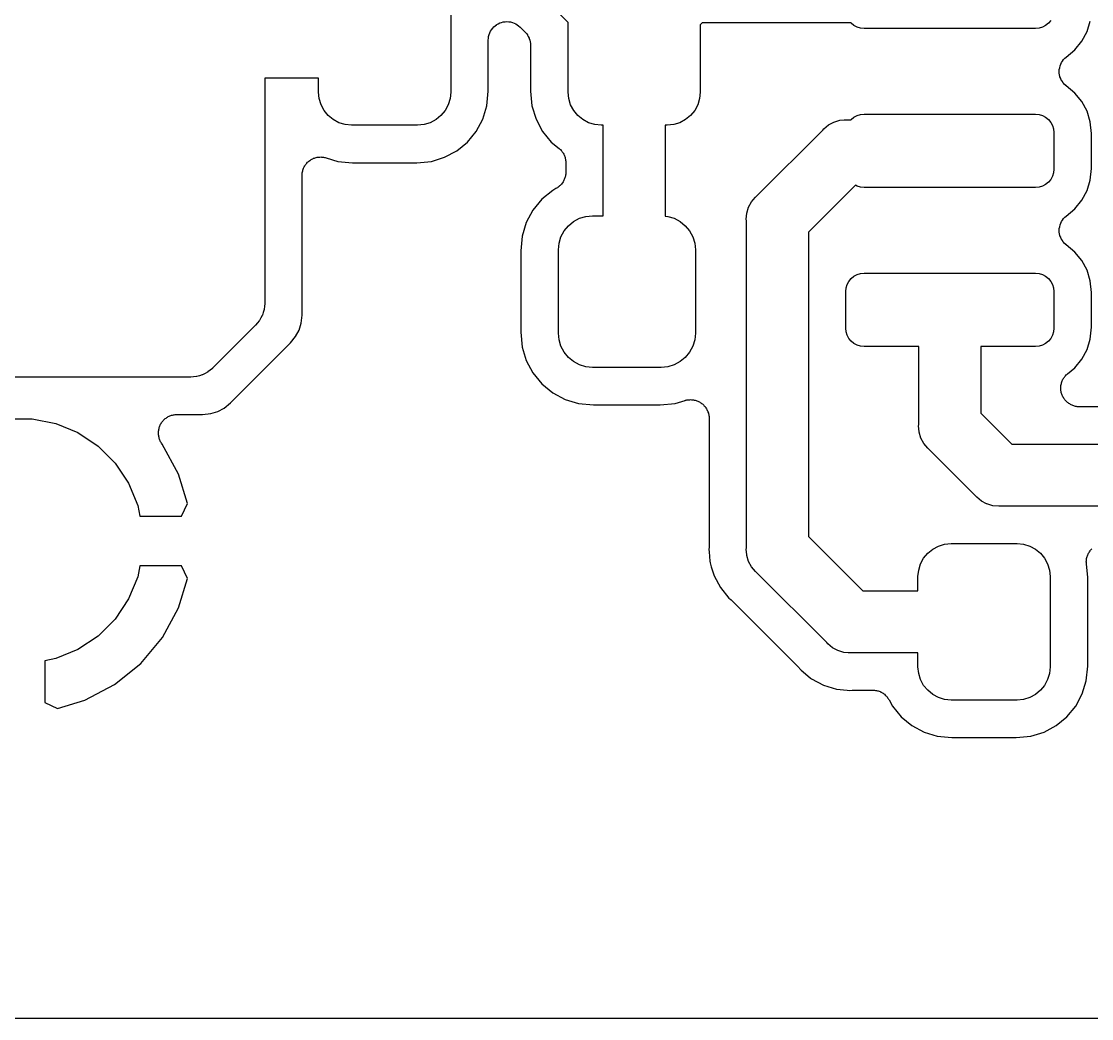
# Model space of a CAD drawing. Extents: x 0.48 to 2.43, y -7.79 to -4.85.
# Drawn here: x 0.953 to 1.1252, y -7.7883 to -7.6278 of the extents above; entities that cross this region are included whole.
import ezdxf

# ---------------------------------------------------------------- set-up
doc = ezdxf.new("R2010")
doc.units = 0
doc.header["$MEASUREMENT"] = 0
doc.layers.add('BLACK', color=7, linetype='CONTINUOUS')

msp = doc.modelspace()

# ---------------------------------------------------------------- linework, layer by layer
at = {"layer": 'BLACK', "linetype": 'CONTINUOUS'}
for p, q in [((1.04094, -7.62794), (1.01773, -7.60472)), ((1.02205, -7.62461), (1.02205, -7.63917)), ((1.02921, -7.62849), (1.02944, -7.62831)), ((1.02944, -7.62831), (1.02944, -7.6283)), ((1.02944, -7.6283), (1.02945, -7.6283)), ((1.02945, -7.6283), (1.02969, -7.62817)), ((1.02969, -7.62817), (1.02996, -7.62803)), ((1.02996, -7.62803), (1.02996, -7.62803)), ((1.02996, -7.62803), (1.02997, -7.62803)), ((1.02997, -7.62803), (1.03024, -7.62795)), ((1.03024, -7.62795), (1.03052, -7.62787)), ((1.03052, -7.62787), (1.03053, -7.62786)), ((1.03052, -7.62787), (1.03052, -7.62787)), ((1.03053, -7.62786), (1.03082, -7.62784)), ((1.03082, -7.62784), (1.0311, -7.62781)), ((1.0311, -7.62781), (1.03111, -7.62781)), ((1.03111, -7.62781), (1.03111, -7.62781)), ((1.03111, -7.62781), (1.0314, -7.62784)), ((1.0314, -7.62784), (1.03168, -7.62787)), ((1.03168, -7.62787), (1.03169, -7.62787)), ((1.03169, -7.62787), (1.03169, -7.62787)), ((1.03169, -7.62787), (1.03197, -7.62796)), ((1.03197, -7.62796), (1.03224, -7.62804)), ((1.03224, -7.62804), (1.03225, -7.62804)), ((1.03225, -7.62804), (1.03225, -7.62805)), ((1.03225, -7.62805), (1.03251, -7.62818)), ((1.03251, -7.62818), (1.03276, -7.62832)), ((1.03276, -7.62832), (1.03276, -7.62832)), ((1.03276, -7.62832), (1.03277, -7.62832)), ((1.03277, -7.62832), (1.03298, -7.6285)), ((1.04094, -7.63917), (1.04094, -7.62794)), ((1.0625, -7.62803), (1.0622, -7.62833)), ((1.0622, -7.62833), (1.0622, -7.63917)), ((1.08646, -7.62803), (1.0625, -7.62803)), ((1.08649, -7.62807), (1.08646, -7.62803)), ((1.08694, -7.62844), (1.08649, -7.62807)), ((1.08745, -7.62871), (1.08694, -7.62844)), ((1.11778, -7.62844), (1.11727, -7.62871)), ((1.11823, -7.62807), (1.11778, -7.62844)), ((1.1186, -7.62762), (1.11823, -7.62807)), ((1.12444, -7.62942), (1.12495, -7.62774)), ((1.02816, -7.63019), (1.02825, -7.62991)), ((1.02825, -7.62991), (1.02833, -7.62964)), ((1.02833, -7.62963), (1.02847, -7.62937)), ((1.02833, -7.62964), (1.02833, -7.62963)), ((1.02833, -7.62963), (1.02833, -7.62963)), ((1.02847, -7.62937), (1.02861, -7.62912)), ((1.02861, -7.62912), (1.02861, -7.62912)), ((1.02861, -7.62912), (1.02862, -7.62912)), ((1.02862, -7.62912), (1.02881, -7.62889)), ((1.02881, -7.62889), (1.02898, -7.62867)), ((1.02898, -7.62867), (1.02899, -7.62867)), ((1.02899, -7.62867), (1.02921, -7.62849)), ((1.02899, -7.62867), (1.02899, -7.62867)), ((1.03298, -7.6285), (1.03321, -7.62869)), ((1.03321, -7.62869), (1.03402, -7.6295)), ((1.03402, -7.6295), (1.03403, -7.62951)), ((1.03403, -7.62951), (1.03403, -7.62951)), ((1.03403, -7.62951), (1.03403, -7.62951)), ((1.03403, -7.62951), (1.03405, -7.62953)), ((1.03405, -7.62953), (1.03423, -7.62975)), ((1.03423, -7.62975), (1.0344, -7.62996)), ((1.0344, -7.62996), (1.03441, -7.62998)), ((1.03441, -7.62998), (1.03442, -7.62999)), ((1.03442, -7.62999), (1.03454, -7.63023)), ((1.08801, -7.62888), (1.08745, -7.62871)), ((1.08858, -7.62894), (1.08801, -7.62888)), ((1.11614, -7.62894), (1.08858, -7.62894)), ((1.11672, -7.62888), (1.11614, -7.62894)), ((1.11727, -7.62871), (1.11672, -7.62888)), ((1.12361, -7.63097), (1.12444, -7.62942)), ((1.02809, -7.63077), (1.02812, -7.63048)), ((1.02809, -7.63078), (1.02809, -7.63077)), ((1.02809, -7.63081), (1.02809, -7.63078)), ((1.02809, -7.63078), (1.02809, -7.63078)), ((1.02809, -7.63078), (1.02809, -7.63078)), ((1.02809, -7.63903), (1.02809, -7.63081)), ((1.02812, -7.63048), (1.02815, -7.6302)), ((1.02815, -7.6302), (1.02816, -7.63019)), ((1.02816, -7.63019), (1.02816, -7.63019)), ((1.03454, -7.63023), (1.03467, -7.63048)), ((1.03467, -7.63048), (1.03468, -7.63049)), ((1.03468, -7.63049), (1.03469, -7.63051)), ((1.03469, -7.63051), (1.03476, -7.63077)), ((1.03476, -7.63077), (1.03484, -7.63104)), ((1.03484, -7.63104), (1.03485, -7.63105)), ((1.03485, -7.63105), (1.03485, -7.63107)), ((1.03485, -7.63107), (1.03487, -7.63135)), ((1.03487, -7.63135), (1.0349, -7.63162)), ((1.0349, -7.63162), (1.0349, -7.63903)), ((1.12249, -7.63234), (1.12361, -7.63097)), ((1.12086, -7.63371), (1.12106, -7.63351)), ((1.12106, -7.63351), (1.12249, -7.63234)), ((1.11998, -7.6355), (1.12004, -7.63523)), ((1.12004, -7.63523), (1.1201, -7.63495)), ((1.1201, -7.63493), (1.12021, -7.63467)), ((1.1201, -7.63494), (1.1201, -7.63493)), ((1.1201, -7.63495), (1.1201, -7.63494)), ((1.12021, -7.63467), (1.12032, -7.63441)), ((1.12032, -7.63441), (1.12033, -7.6344)), ((1.12033, -7.63439), (1.12049, -7.63416)), ((1.12033, -7.6344), (1.12033, -7.63439)), ((1.12049, -7.63416), (1.12065, -7.63392)), ((1.12065, -7.63392), (1.12066, -7.63391)), ((1.12066, -7.63391), (1.12086, -7.63371)), ((1.12066, -7.63391), (1.12066, -7.63391)), ((1.00079, -7.63689), (0.992126, -7.63689)), ((0.992126, -7.63689), (0.992126, -7.67313)), ((1.00079, -7.63917), (1.00079, -7.63689)), ((1.11998, -7.63551), (1.11998, -7.6355)), ((1.11998, -7.63552), (1.11998, -7.63551)), ((1.11998, -7.6358), (1.11998, -7.63552)), ((1.11998, -7.63609), (1.11998, -7.6358)), ((1.11998, -7.6361), (1.11998, -7.63609)), ((1.11998, -7.63611), (1.11998, -7.6361)), ((1.12003, -7.63639), (1.11998, -7.63611)), ((1.12009, -7.63667), (1.12003, -7.63639)), ((1.12009, -7.63668), (1.12009, -7.63667)), ((1.12009, -7.63667), (1.12009, -7.63667)), ((1.1202, -7.63695), (1.12009, -7.63668)), ((1.1203, -7.63721), (1.1202, -7.63695)), ((1.12031, -7.63722), (1.1203, -7.63721)), ((1.12047, -7.63746), (1.12031, -7.63722)), ((1.12031, -7.63722), (1.12031, -7.63722)), ((1.12062, -7.6377), (1.12047, -7.63746)), ((1.12063, -7.63771), (1.12062, -7.6377)), ((1.12064, -7.63771), (1.12063, -7.63771)), ((1.12083, -7.63791), (1.12064, -7.63771)), ((1.12103, -7.63812), (1.12083, -7.63791)), ((1.12105, -7.63813), (1.12103, -7.63812)), ((1.12106, -7.63815), (1.12105, -7.63813)), ((1.12105, -7.63813), (1.12105, -7.63813)), ((1.12105, -7.63813), (1.12105, -7.63813)), ((1.12249, -7.63932), (1.12106, -7.63815)), ((1.00089, -7.64021), (1.00079, -7.63917)), ((1.00119, -7.64121), (1.00089, -7.64021)), ((1.02195, -7.64021), (1.02164, -7.64121)), ((1.02205, -7.63917), (1.02195, -7.64021)), ((1.02786, -7.64139), (1.02809, -7.63903)), ((1.0349, -7.63903), (1.03513, -7.64139)), ((1.04105, -7.64021), (1.04094, -7.63917)), ((1.04135, -7.64121), (1.04105, -7.64021)), ((1.0621, -7.64021), (1.0618, -7.64121)), ((1.0622, -7.63917), (1.0621, -7.64021)), ((1.12361, -7.64068), (1.12249, -7.63932)), ((1.00168, -7.64213), (1.00119, -7.64121)), ((1.00234, -7.64293), (1.00168, -7.64213)), ((1.02115, -7.64213), (1.02049, -7.64293)), ((1.02164, -7.64121), (1.02115, -7.64213)), ((1.02721, -7.64351), (1.02786, -7.64139)), ((1.03513, -7.64139), (1.03578, -7.64351)), ((1.04184, -7.64213), (1.04135, -7.64121)), ((1.0425, -7.64293), (1.04184, -7.64213)), ((1.06131, -7.64213), (1.06065, -7.64293)), ((1.0618, -7.64121), (1.06131, -7.64213)), ((1.12444, -7.64223), (1.12361, -7.64068)), ((1.12495, -7.64392), (1.12444, -7.64223)), ((1.00315, -7.64359), (1.00234, -7.64293)), ((1.00407, -7.64408), (1.00315, -7.64359)), ((1.01969, -7.64359), (1.01877, -7.64408)), ((1.02049, -7.64293), (1.01969, -7.64359)), ((1.02616, -7.64548), (1.02721, -7.64351)), ((1.03578, -7.64351), (1.03683, -7.64548)), ((1.04331, -7.64359), (1.0425, -7.64293)), ((1.04423, -7.64408), (1.04331, -7.64359)), ((1.05984, -7.64359), (1.05892, -7.64408)), ((1.06065, -7.64293), (1.05984, -7.64359)), ((1.08371, -7.64398), (1.08465, -7.64369)), ((1.08465, -7.64369), (1.08538, -7.64362)), ((1.08538, -7.64362), (1.08563, -7.6436)), ((1.08538, -7.64362), (1.08538, -7.64362)), ((1.08563, -7.6436), (1.08588, -7.64362)), ((1.08588, -7.64362), (1.08646, -7.64362)), ((1.08646, -7.64362), (1.08649, -7.64358)), ((1.08649, -7.64358), (1.08694, -7.64321)), ((1.08694, -7.64321), (1.08745, -7.64294)), ((1.08745, -7.64294), (1.08801, -7.64277)), ((1.08801, -7.64277), (1.08858, -7.64272)), ((1.08858, -7.64272), (1.11614, -7.64272)), ((1.11614, -7.64272), (1.11672, -7.64277)), ((1.11672, -7.64277), (1.11727, -7.64294)), ((1.11727, -7.64294), (1.11778, -7.64321)), ((1.11778, -7.64321), (1.11823, -7.64358)), ((1.11823, -7.64358), (1.1186, -7.64403)), ((1.12514, -7.64582), (1.12495, -7.64392)), ((1.00507, -7.64439), (1.00407, -7.64408)), ((1.0061, -7.64449), (1.00507, -7.64439)), ((1.01673, -7.64449), (1.0061, -7.64449)), ((1.01777, -7.64439), (1.01673, -7.64449)), ((1.01877, -7.64408), (1.01777, -7.64439)), ((1.02475, -7.64719), (1.02616, -7.64548)), ((1.03683, -7.64548), (1.03824, -7.64719)), ((1.04522, -7.64439), (1.04423, -7.64408)), ((1.04626, -7.64449), (1.04522, -7.64439)), ((1.04657, -7.64449), (1.04626, -7.64449)), ((1.04657, -7.65906), (1.04657, -7.64449)), ((1.05689, -7.64449), (1.05657, -7.64449)), ((1.05657, -7.64449), (1.05657, -7.65912)), ((1.05793, -7.64439), (1.05689, -7.64449)), ((1.05892, -7.64408), (1.05793, -7.64439)), ((1.07127, -7.65591), (1.08192, -7.64526)), ((1.08192, -7.64526), (1.08208, -7.64507)), ((1.08208, -7.64507), (1.08284, -7.64444)), ((1.08284, -7.64444), (1.08371, -7.64398)), ((1.1186, -7.64403), (1.11887, -7.64454)), ((1.11887, -7.64454), (1.11904, -7.64509)), ((1.11904, -7.64509), (1.11909, -7.64567)), ((1.11909, -7.64567), (1.11909, -7.65157)), ((1.02303, -7.64861), (1.02475, -7.64719)), ((1.03824, -7.64719), (1.03948, -7.64821)), ((1.12514, -7.65143), (1.12514, -7.64582)), ((1.02107, -7.64965), (1.02303, -7.64861)), ((1.03948, -7.64821), (1.03951, -7.64824)), ((1.03951, -7.64824), (1.0396, -7.64833)), ((1.0396, -7.64833), (1.0397, -7.64842)), ((1.0397, -7.64842), (1.03981, -7.64854)), ((1.03981, -7.64854), (1.03992, -7.64866)), ((1.03992, -7.64866), (1.03999, -7.64877)), ((1.03999, -7.64877), (1.04007, -7.64887)), ((1.04007, -7.64887), (1.04015, -7.64901)), ((1.04015, -7.64901), (1.04024, -7.64915)), ((0.998651, -7.6509), (0.998739, -7.6508)), ((0.998739, -7.6508), (0.998817, -7.65068)), ((0.998817, -7.65068), (0.998927, -7.65057)), ((0.998927, -7.65057), (0.999027, -7.65045)), ((0.999027, -7.65045), (0.999135, -7.65037)), ((0.999135, -7.65037), (0.999233, -7.65027)), ((0.999233, -7.65027), (0.999362, -7.65018)), ((0.999362, -7.65018), (0.999483, -7.65009)), ((0.999483, -7.65009), (0.999606, -7.65002)), ((0.999606, -7.65002), (0.999721, -7.64995)), ((0.999721, -7.64995), (0.999865, -7.64989)), ((0.999865, -7.64989), (1, -7.64981)), ((1, -7.64981), (1.00013, -7.64978)), ((1.00013, -7.64978), (1.00026, -7.64972)), ((1.00026, -7.64972), (1.00042, -7.64969)), ((1.00042, -7.64969), (1.00056, -7.64965)), ((1.00056, -7.64965), (1.0007, -7.64964)), ((1.0007, -7.64964), (1.00084, -7.64961)), ((1.00084, -7.64961), (1.00099, -7.64961)), ((1.00099, -7.64961), (1.00115, -7.6496)), ((1.00115, -7.6496), (1.00128, -7.64961)), ((1.00128, -7.64961), (1.00142, -7.64961)), ((1.00142, -7.64961), (1.00157, -7.64964)), ((1.00157, -7.64964), (1.00173, -7.64966)), ((1.00173, -7.64966), (1.00186, -7.6497)), ((1.00186, -7.6497), (1.002, -7.64973)), ((1.002, -7.64973), (1.00389, -7.6503)), ((1.00389, -7.6503), (1.00625, -7.65053)), ((1.00625, -7.65053), (1.01658, -7.65053)), ((1.01658, -7.65053), (1.01895, -7.6503)), ((1.01895, -7.6503), (1.02107, -7.64965)), ((1.04024, -7.64915), (1.04029, -7.64927)), ((1.04029, -7.64927), (1.04035, -7.64939)), ((1.04035, -7.64939), (1.0404, -7.64954)), ((1.0404, -7.64954), (1.04046, -7.64969)), ((1.04046, -7.64969), (1.04048, -7.64982)), ((1.04048, -7.64982), (1.04052, -7.64995)), ((1.04052, -7.64995), (1.04053, -7.65011)), ((1.04053, -7.65011), (1.04056, -7.65027)), ((1.04056, -7.65027), (1.04056, -7.6504)), ((1.04056, -7.6504), (1.04057, -7.65053)), ((1.04057, -7.65053), (1.04057, -7.65205)), ((0.998126, -7.65255), (0.998142, -7.65242)), ((0.998126, -7.6526), (0.998126, -7.65255)), ((0.998142, -7.65242), (0.998143, -7.65228)), ((0.998143, -7.65228), (0.998174, -7.65213)), ((0.998174, -7.65213), (0.998192, -7.65197)), ((0.998192, -7.65197), (0.998233, -7.65184)), ((0.998233, -7.65184), (0.998261, -7.65171)), ((0.998261, -7.65171), (0.998322, -7.65156)), ((0.998322, -7.65156), (0.998369, -7.65141)), ((0.998369, -7.65141), (0.998435, -7.65129)), ((0.998435, -7.65129), (0.998489, -7.65117)), ((0.998489, -7.65117), (0.998576, -7.65104)), ((0.998576, -7.65104), (0.998651, -7.6509)), ((1.04053, -7.65251), (1.04051, -7.65267)), ((1.04056, -7.65235), (1.04053, -7.65251)), ((1.04057, -7.65209), (1.04056, -7.65222)), ((1.04056, -7.65222), (1.04056, -7.65235)), ((1.04057, -7.65205), (1.04057, -7.65209)), ((1.11904, -7.65215), (1.11887, -7.6527)), ((1.11909, -7.65157), (1.11904, -7.65215)), ((1.12495, -7.65333), (1.12514, -7.65143)), ((0.998126, -7.67505), (0.998126, -7.6526)), ((1.03957, -7.65427), (1.03948, -7.65437)), ((1.03967, -7.65419), (1.03957, -7.65427)), ((1.03978, -7.65407), (1.03967, -7.65419)), ((1.03989, -7.65396), (1.03978, -7.65407)), ((1.03996, -7.65384), (1.03989, -7.65396)), ((1.04005, -7.65374), (1.03996, -7.65384)), ((1.04013, -7.6536), (1.04005, -7.65374)), ((1.04022, -7.65347), (1.04013, -7.6536)), ((1.04027, -7.65335), (1.04022, -7.65347)), ((1.04033, -7.65323), (1.04027, -7.65335)), ((1.04038, -7.65308), (1.04033, -7.65323)), ((1.04044, -7.65293), (1.04038, -7.65308)), ((1.04047, -7.6528), (1.04044, -7.65293)), ((1.04051, -7.65267), (1.04047, -7.6528)), ((1.08717, -7.65415), (1.07963, -7.66169)), ((1.08745, -7.6543), (1.08717, -7.65415)), ((1.11778, -7.65403), (1.11727, -7.6543)), ((1.11823, -7.65366), (1.11778, -7.65403)), ((1.1186, -7.65322), (1.11823, -7.65366)), ((1.11887, -7.6527), (1.1186, -7.65322)), ((1.12444, -7.65501), (1.12495, -7.65333)), ((1.03847, -7.65497), (1.03672, -7.65641)), ((1.03899, -7.65469), (1.03847, -7.65497)), ((1.0391, -7.65462), (1.03899, -7.65469)), ((1.03922, -7.65456), (1.0391, -7.65462)), ((1.03934, -7.65446), (1.03922, -7.65456)), ((1.03948, -7.65437), (1.03934, -7.65446)), ((1.07108, -7.65607), (1.07127, -7.65591)), ((1.08801, -7.65447), (1.08745, -7.6543)), ((1.08858, -7.65453), (1.08801, -7.65447)), ((1.11614, -7.65453), (1.08858, -7.65453)), ((1.11672, -7.65447), (1.11614, -7.65453)), ((1.11727, -7.6543), (1.11672, -7.65447)), ((1.12361, -7.65656), (1.12444, -7.65501)), ((1.03672, -7.65641), (1.03529, -7.65816)), ((1.0697, -7.65864), (1.06999, -7.6577)), ((1.06999, -7.6577), (1.07045, -7.65683)), ((1.07045, -7.65683), (1.07071, -7.65652)), ((1.07071, -7.65652), (1.07108, -7.65607)), ((1.12249, -7.65793), (1.12361, -7.65656)), ((1.03529, -7.65816), (1.03422, -7.66015)), ((1.04277, -7.65947), (1.04381, -7.65916)), ((1.04381, -7.65916), (1.04488, -7.65906)), ((1.04488, -7.65906), (1.04657, -7.65906)), ((1.05657, -7.65912), (1.05698, -7.65916)), ((1.05698, -7.65916), (1.05801, -7.65947)), ((1.06961, -7.65962), (1.0697, -7.65864)), ((1.12066, -7.6595), (1.12086, -7.6593)), ((1.12086, -7.6593), (1.12106, -7.6591)), ((1.12106, -7.6591), (1.12249, -7.65793)), ((1.03422, -7.66015), (1.03356, -7.66232)), ((1.0403, -7.6615), (1.04098, -7.66067)), ((1.04098, -7.66067), (1.04182, -7.65998)), ((1.04182, -7.65998), (1.04277, -7.65947)), ((1.05801, -7.65947), (1.05897, -7.65998)), ((1.05897, -7.65998), (1.0598, -7.66067)), ((1.0598, -7.66067), (1.06049, -7.6615)), ((1.06963, -7.65987), (1.06961, -7.65962)), ((1.06963, -7.71253), (1.06963, -7.65987)), ((1.11998, -7.66109), (1.12004, -7.66082)), ((1.11998, -7.6611), (1.11998, -7.66109)), ((1.11998, -7.66111), (1.11998, -7.6611)), ((1.11998, -7.6614), (1.11998, -7.66111)), ((1.12004, -7.66082), (1.1201, -7.66054)), ((1.1201, -7.66052), (1.12021, -7.66026)), ((1.1201, -7.66053), (1.1201, -7.66052)), ((1.1201, -7.66054), (1.1201, -7.66053)), ((1.12021, -7.66026), (1.12032, -7.66)), ((1.12032, -7.66), (1.12033, -7.65999)), ((1.12033, -7.65998), (1.12049, -7.65975)), ((1.12033, -7.65999), (1.12033, -7.65998)), ((1.12049, -7.65975), (1.12065, -7.65951)), ((1.12065, -7.65951), (1.12066, -7.65951)), ((1.12066, -7.65951), (1.12066, -7.6595)), ((1.03356, -7.66232), (1.03333, -7.66471)), ((1.03948, -7.66349), (1.03979, -7.66246)), ((1.03979, -7.66246), (1.0403, -7.6615)), ((1.06049, -7.6615), (1.061, -7.66246)), ((1.061, -7.66246), (1.06131, -7.66349)), ((1.07963, -7.66169), (1.07963, -7.7107)), ((1.11998, -7.66168), (1.11998, -7.6614)), ((1.11998, -7.66169), (1.11998, -7.66168)), ((1.11998, -7.6617), (1.11998, -7.66169)), ((1.12003, -7.66198), (1.11998, -7.6617)), ((1.12009, -7.66226), (1.12003, -7.66198)), ((1.12009, -7.66227), (1.12009, -7.66226)), ((1.12009, -7.66226), (1.12009, -7.66226)), ((1.1202, -7.66253), (1.12009, -7.66227)), ((1.1203, -7.6628), (1.1202, -7.66253)), ((1.12031, -7.66281), (1.1203, -7.6628)), ((1.12031, -7.66282), (1.12031, -7.66281)), ((1.12047, -7.66305), (1.12031, -7.66282)), ((1.03937, -7.66457), (1.03948, -7.66349)), ((1.03937, -7.67795), (1.03937, -7.66457)), ((1.06131, -7.66349), (1.06142, -7.66457)), ((1.06142, -7.66457), (1.06142, -7.67795)), ((1.12062, -7.66329), (1.12047, -7.66305)), ((1.12063, -7.6633), (1.12062, -7.66329)), ((1.12064, -7.6633), (1.12063, -7.6633)), ((1.12083, -7.6635), (1.12064, -7.6633)), ((1.12103, -7.66371), (1.12083, -7.6635)), ((1.12105, -7.66372), (1.12103, -7.66371)), ((1.12106, -7.66374), (1.12105, -7.66372)), ((1.12105, -7.66372), (1.12105, -7.66372)), ((1.12105, -7.66372), (1.12105, -7.66372)), ((1.12249, -7.66491), (1.12106, -7.66374)), ((1.03333, -7.66471), (1.03333, -7.67781)), ((1.12361, -7.66627), (1.12249, -7.66491)), ((1.12444, -7.66782), (1.12361, -7.66627)), ((1.12495, -7.66951), (1.12444, -7.66782)), ((1.08585, -7.67013), (1.08613, -7.66962)), ((1.08613, -7.66962), (1.08649, -7.66917)), ((1.08649, -7.66917), (1.08694, -7.6688)), ((1.08694, -7.6688), (1.08745, -7.66853)), ((1.08745, -7.66853), (1.08801, -7.66836)), ((1.08801, -7.66836), (1.08858, -7.66831)), ((1.08858, -7.66831), (1.11614, -7.66831)), ((1.11614, -7.66831), (1.11672, -7.66836)), ((1.11672, -7.66836), (1.11727, -7.66853)), ((1.11727, -7.66853), (1.11778, -7.6688)), ((1.11778, -7.6688), (1.11823, -7.66917)), ((1.11823, -7.66917), (1.1186, -7.66962)), ((1.1186, -7.66962), (1.11887, -7.67013)), ((1.12514, -7.67141), (1.12495, -7.66951)), ((1.08563, -7.67126), (1.08569, -7.67068)), ((1.08563, -7.67717), (1.08563, -7.67126)), ((1.08569, -7.67068), (1.08585, -7.67013)), ((1.11887, -7.67013), (1.11904, -7.67068)), ((1.11904, -7.67068), (1.11909, -7.67126)), ((1.11909, -7.67126), (1.11909, -7.67717)), ((1.12514, -7.67702), (1.12514, -7.67141)), ((0.992126, -7.6732), (0.992074, -7.67366)), ((0.992126, -7.67313), (0.992126, -7.67314)), ((0.992126, -7.67314), (0.992126, -7.67314)), ((0.992126, -7.67314), (0.992126, -7.67314)), ((0.992126, -7.67314), (0.992126, -7.6732)), ((0.991876, -7.67461), (0.991742, -7.67505)), ((0.992017, -7.67417), (0.991876, -7.67461)), ((0.99202, -7.67414), (0.992017, -7.67417)), ((0.992027, -7.67411), (0.99202, -7.67414)), ((0.992074, -7.67366), (0.992027, -7.67411)), ((0.990661, -7.67666), (0.983748, -7.68357)), ((0.990955, -7.6763), (0.990661, -7.67666)), ((0.991252, -7.67595), (0.990955, -7.6763)), ((0.991264, -7.67593), (0.991252, -7.67595)), ((0.991281, -7.67591), (0.991264, -7.67593)), ((0.991498, -7.6755), (0.991281, -7.67591)), ((0.991722, -7.6751), (0.991498, -7.6755)), ((0.99173, -7.67507), (0.991722, -7.6751)), ((0.991742, -7.67505), (0.99173, -7.67507)), ((0.997656, -7.67749), (0.997996, -7.67636)), ((0.997996, -7.67636), (0.998126, -7.67505)), ((0.997103, -7.67852), (0.997656, -7.67749)), ((1.03333, -7.67781), (1.03356, -7.6802)), ((1.03948, -7.67903), (1.03937, -7.67795)), ((1.06142, -7.67795), (1.06131, -7.67903)), ((1.08569, -7.67774), (1.08563, -7.67717)), ((1.08585, -7.6783), (1.08569, -7.67774)), ((1.08613, -7.67881), (1.08585, -7.6783)), ((1.11887, -7.6783), (1.1186, -7.67881)), ((1.11904, -7.67774), (1.11887, -7.6783)), ((1.11909, -7.67717), (1.11904, -7.67774)), ((1.12495, -7.67892), (1.12514, -7.67702)), ((0.98663, -7.68918), (0.996264, -7.67954)), ((0.996264, -7.67954), (0.997103, -7.67852)), ((1.03979, -7.68006), (1.03948, -7.67903)), ((1.0403, -7.68101), (1.03979, -7.68006)), ((1.061, -7.68006), (1.06049, -7.68101)), ((1.06131, -7.67903), (1.061, -7.68006)), ((1.08649, -7.67925), (1.08613, -7.67881)), ((1.08694, -7.67962), (1.08649, -7.67925)), ((1.08745, -7.67989), (1.08694, -7.67962)), ((1.08801, -7.68006), (1.08745, -7.67989)), ((1.08858, -7.68012), (1.08801, -7.68006)), ((1.09736, -7.68012), (1.08858, -7.68012)), ((1.09736, -7.69267), (1.09736, -7.68012)), ((1.11614, -7.68012), (1.10736, -7.68012)), ((1.10736, -7.68012), (1.10736, -7.69084)), ((1.11672, -7.68006), (1.11614, -7.68012)), ((1.11727, -7.67989), (1.11672, -7.68006)), ((1.11778, -7.67962), (1.11727, -7.67989)), ((1.11823, -7.67925), (1.11778, -7.67962)), ((1.1186, -7.67881), (1.11823, -7.67925)), ((1.12444, -7.6806), (1.12495, -7.67892)), ((1.03356, -7.6802), (1.03422, -7.68237)), ((1.04098, -7.68185), (1.0403, -7.68101)), ((1.06049, -7.68101), (1.0598, -7.68185)), ((1.12361, -7.68216), (1.12444, -7.6806)), ((1.03422, -7.68237), (1.03529, -7.68436)), ((1.04182, -7.68254), (1.04098, -7.68185)), ((1.04277, -7.68304), (1.04182, -7.68254)), ((1.04381, -7.68336), (1.04277, -7.68304)), ((1.04488, -7.68346), (1.04381, -7.68336)), ((1.05591, -7.68346), (1.04488, -7.68346)), ((1.05698, -7.68336), (1.05591, -7.68346)), ((1.05801, -7.68304), (1.05698, -7.68336)), ((1.05897, -7.68254), (1.05801, -7.68304)), ((1.0598, -7.68185), (1.05897, -7.68254)), ((1.1213, -7.68449), (1.12249, -7.68352)), ((1.12249, -7.68352), (1.12361, -7.68216)), ((0.980212, -7.68504), (0.85837, -7.68504)), ((0.980671, -7.68499), (0.980212, -7.68504)), ((0.981132, -7.68495), (0.980671, -7.68499)), ((0.981157, -7.68495), (0.981132, -7.68495)), ((0.981184, -7.68494), (0.981157, -7.68495)), ((0.981625, -7.68481), (0.981184, -7.68494)), ((0.982069, -7.68468), (0.981625, -7.68481)), ((0.982093, -7.68467), (0.982069, -7.68468)), ((0.982118, -7.68466), (0.982093, -7.68467)), ((0.982526, -7.68445), (0.982118, -7.68466)), ((0.982936, -7.68423), (0.982526, -7.68445)), ((0.982956, -7.68422), (0.982936, -7.68423)), ((0.982979, -7.6842), (0.982956, -7.68422)), ((0.983337, -7.68391), (0.982979, -7.6842)), ((0.983698, -7.68362), (0.983337, -7.68391)), ((0.983735, -7.68359), (0.983698, -7.68362)), ((0.983736, -7.68359), (0.983735, -7.68359)), ((0.983748, -7.68357), (0.983736, -7.68359)), ((0.983736, -7.68359), (0.983736, -7.68359)), ((1.03529, -7.68436), (1.03672, -7.68611)), ((1.12056, -7.68539), (1.12065, -7.68527)), ((1.12065, -7.68527), (1.12072, -7.68513)), ((1.12072, -7.68513), (1.12081, -7.68502)), ((1.12081, -7.68502), (1.12089, -7.68491)), ((1.12089, -7.68491), (1.121, -7.6848)), ((1.121, -7.6848), (1.12109, -7.68468)), ((1.12109, -7.68468), (1.1212, -7.68459)), ((1.1212, -7.68459), (1.1213, -7.68449)), ((1.03672, -7.68611), (1.03847, -7.68755)), ((1.12021, -7.68679), (1.12022, -7.68665)), ((1.12022, -7.68694), (1.12021, -7.68679)), ((1.12022, -7.68651), (1.12025, -7.68636)), ((1.12022, -7.68665), (1.12022, -7.68651)), ((1.12022, -7.68709), (1.12022, -7.68694)), ((1.12025, -7.68636), (1.12027, -7.68621)), ((1.12027, -7.68621), (1.12031, -7.68607)), ((1.12031, -7.68607), (1.12034, -7.68593)), ((1.12034, -7.68593), (1.1204, -7.68579)), ((1.1204, -7.68579), (1.12044, -7.68565)), ((1.12044, -7.68565), (1.12051, -7.68552)), ((1.12051, -7.68552), (1.12056, -7.68539)), ((1.03847, -7.68755), (1.04047, -7.68862)), ((1.04047, -7.68862), (1.04263, -7.68927)), ((1.05994, -7.68875), (1.06007, -7.68871)), ((1.06007, -7.68871), (1.06022, -7.6887)), ((1.06022, -7.6887), (1.06037, -7.68867)), ((1.06037, -7.68867), (1.06051, -7.68867)), ((1.06051, -7.68867), (1.06065, -7.68866)), ((1.06065, -7.68866), (1.0608, -7.68867)), ((1.0608, -7.68867), (1.06096, -7.68868)), ((1.06096, -7.68868), (1.0611, -7.6887)), ((1.0611, -7.6887), (1.06123, -7.68872)), ((1.06123, -7.68872), (1.06138, -7.68876)), ((1.12025, -7.68723), (1.12022, -7.68709)), ((1.12026, -7.68737), (1.12025, -7.68723)), ((1.1203, -7.68752), (1.12026, -7.68737)), ((1.12033, -7.68767), (1.1203, -7.68752)), ((1.12039, -7.6878), (1.12033, -7.68767)), ((1.12043, -7.68793), (1.12039, -7.6878)), ((1.1205, -7.68807), (1.12043, -7.68793)), ((1.12055, -7.68821), (1.1205, -7.68807)), ((1.12063, -7.68833), (1.12055, -7.68821)), ((1.1207, -7.68845), (1.12063, -7.68833)), ((1.12079, -7.68857), (1.1207, -7.68845)), ((1.12088, -7.6887), (1.12079, -7.68857)), ((1.12098, -7.6888), (1.12088, -7.6887)), ((0.984574, -7.69057), (0.985609, -7.69002)), ((0.985609, -7.69002), (0.98663, -7.68918)), ((1.04263, -7.68927), (1.04503, -7.68951)), ((1.04503, -7.68951), (1.05576, -7.68951)), ((1.05576, -7.68951), (1.05816, -7.68927)), ((1.05816, -7.68927), (1.05976, -7.68879)), ((1.05976, -7.68879), (1.0598, -7.68877)), ((1.0598, -7.68877), (1.05994, -7.68875)), ((1.06138, -7.68876), (1.06153, -7.6888)), ((1.06153, -7.6888), (1.06166, -7.68885)), ((1.06166, -7.68885), (1.06179, -7.68889)), ((1.06179, -7.68889), (1.06193, -7.68897)), ((1.06193, -7.68897), (1.06207, -7.68903)), ((1.06207, -7.68903), (1.06219, -7.6891)), ((1.06219, -7.6891), (1.06231, -7.68917)), ((1.06231, -7.68917), (1.06243, -7.68927)), ((1.06243, -7.68927), (1.06255, -7.68936)), ((1.06255, -7.68936), (1.06265, -7.68945)), ((1.06265, -7.68945), (1.06276, -7.68954)), ((1.06276, -7.68954), (1.06286, -7.68966)), ((1.06286, -7.68966), (1.06297, -7.68977)), ((1.06297, -7.68977), (1.06304, -7.68989)), ((1.06304, -7.68989), (1.06313, -7.69)), ((1.06313, -7.69), (1.0632, -7.69013)), ((1.0632, -7.69013), (1.06329, -7.69026)), ((1.06329, -7.69026), (1.06334, -7.69039)), ((1.06334, -7.69039), (1.0634, -7.69051)), ((1.12106, -7.68891), (1.12098, -7.6888)), ((1.12118, -7.68901), (1.12106, -7.68891)), ((1.12129, -7.68911), (1.12118, -7.68901)), ((1.1214, -7.68919), (1.12129, -7.68911)), ((1.12151, -7.68929), (1.1214, -7.68919)), ((1.12165, -7.68936), (1.12151, -7.68929)), ((1.12177, -7.68944), (1.12165, -7.68936)), ((1.1219, -7.6895), (1.12177, -7.68944)), ((1.12203, -7.68957), (1.1219, -7.6895)), ((1.12217, -7.68961), (1.12203, -7.68957)), ((1.12231, -7.68967), (1.12217, -7.68961)), ((1.12245, -7.6897), (1.12231, -7.68967)), ((1.12258, -7.68975), (1.12245, -7.6897)), ((1.12273, -7.68976), (1.12258, -7.68975)), ((1.12288, -7.68979), (1.12273, -7.68976)), ((1.12302, -7.68979), (1.12288, -7.68979)), ((1.12317, -7.68981), (1.12302, -7.68979)), ((1.12321, -7.68981), (1.12317, -7.68981)), ((1.15957, -7.68981), (1.12321, -7.68981)), ((0.950817, -7.69173), (0.954695, -7.69173)), ((0.954695, -7.69173), (0.958498, -7.69249)), ((0.975626, -7.69225), (0.975705, -7.69213)), ((0.975705, -7.69213), (0.975812, -7.69203)), ((0.975812, -7.69203), (0.975908, -7.69191)), ((0.975908, -7.69191), (0.976019, -7.69182)), ((0.976019, -7.69182), (0.976119, -7.69172)), ((0.976119, -7.69172), (0.976245, -7.69164)), ((0.976245, -7.69164), (0.976362, -7.69154)), ((0.976362, -7.69154), (0.976487, -7.69147)), ((0.976487, -7.69147), (0.976606, -7.69139)), ((0.976606, -7.69139), (0.976746, -7.69134)), ((0.976746, -7.69134), (0.976879, -7.69127)), ((0.976879, -7.69127), (0.977015, -7.69122)), ((0.977015, -7.69122), (0.977147, -7.69117)), ((0.977147, -7.69117), (0.977295, -7.69114)), ((0.977295, -7.69114), (0.977439, -7.6911)), ((0.977439, -7.6911), (0.977581, -7.69108)), ((0.977581, -7.69108), (0.977721, -7.69105)), ((0.977721, -7.69105), (0.977872, -7.69105)), ((0.977872, -7.69105), (0.978022, -7.69104)), ((0.978022, -7.69104), (0.982136, -7.69104)), ((0.982136, -7.69104), (0.983451, -7.69091)), ((0.983451, -7.69091), (0.984574, -7.69057)), ((1.0634, -7.69051), (1.06345, -7.69066)), ((1.06345, -7.69066), (1.06351, -7.69081)), ((1.06351, -7.69081), (1.06353, -7.69094)), ((1.06353, -7.69094), (1.06357, -7.69107)), ((1.06357, -7.69107), (1.06359, -7.69123)), ((1.06359, -7.69123), (1.06362, -7.69138)), ((1.06362, -7.69138), (1.06362, -7.69152)), ((1.06362, -7.69152), (1.06363, -7.69166)), ((1.06363, -7.69166), (1.06363, -7.71208)), ((1.10736, -7.69084), (1.11233, -7.69581)), ((0.958498, -7.69249), (0.96208, -7.69397)), ((0.975022, -7.69402), (0.975037, -7.69388)), ((0.975037, -7.69388), (0.975038, -7.69373)), ((0.975038, -7.69373), (0.975067, -7.69359)), ((0.975067, -7.69359), (0.975083, -7.69344)), ((0.975083, -7.69344), (0.975125, -7.6933)), ((0.975125, -7.6933), (0.975154, -7.69316)), ((0.975154, -7.69316), (0.975212, -7.69302)), ((0.975212, -7.69302), (0.975256, -7.69288)), ((0.975256, -7.69288), (0.975324, -7.69275)), ((0.975324, -7.69275), (0.975379, -7.69262)), ((0.975379, -7.69262), (0.975463, -7.69249)), ((0.975463, -7.69249), (0.975535, -7.69236)), ((0.975535, -7.69236), (0.975626, -7.69225)), ((1.09734, -7.69291), (1.09736, -7.69267)), ((1.09738, -7.6933), (1.09734, -7.69291)), ((1.09743, -7.69389), (1.09738, -7.6933)), ((1.09772, -7.69484), (1.09743, -7.69389)), ((0.96208, -7.69397), (0.965304, -7.69613)), ((0.975036, -7.69417), (0.975022, -7.69402)), ((0.975035, -7.69432), (0.975036, -7.69417)), ((0.975062, -7.69446), (0.975035, -7.69432)), ((0.975075, -7.6946), (0.975062, -7.69446)), ((0.975118, -7.69475), (0.975075, -7.6946)), ((0.975146, -7.69489), (0.975118, -7.69475)), ((0.9752, -7.69503), (0.975146, -7.69489)), ((0.97524, -7.69516), (0.9752, -7.69503)), ((0.97531, -7.6953), (0.97524, -7.69516)), ((0.975367, -7.69544), (0.97531, -7.6953)), ((0.975446, -7.69556), (0.975367, -7.69544)), ((0.975512, -7.69568), (0.975446, -7.69556)), ((1.09818, -7.6957), (1.09772, -7.69484)), ((0.965304, -7.69613), (0.968046, -7.69887)), ((0.975606, -7.6958), (0.975512, -7.69568)), ((0.97563, -7.69584), (0.975606, -7.6958)), ((0.978249, -7.70066), (0.97563, -7.69584)), ((1.09881, -7.69647), (1.09818, -7.6957)), ((1.099, -7.69662), (1.09881, -7.69647)), ((1.10655, -7.70417), (1.099, -7.69662)), ((1.11233, -7.69581), (1.16001, -7.69581)), ((0.968046, -7.69887), (0.970201, -7.70209)), ((0.97971, -7.70536), (0.978249, -7.70066)), ((0.970201, -7.70209), (0.971684, -7.70568)), ((1.10671, -7.70436), (1.10655, -7.70417)), ((0.971684, -7.70568), (0.972031, -7.70742)), ((0.978757, -7.70742), (0.97971, -7.70536)), ((1.10747, -7.70499), (1.10671, -7.70436)), ((1.10826, -7.70541), (1.10747, -7.70499)), ((1.10834, -7.70545), (1.10826, -7.70541)), ((1.10928, -7.70574), (1.10834, -7.70545)), ((1.11026, -7.70583), (1.10928, -7.70574)), ((1.1105, -7.70581), (1.11026, -7.70583)), ((1.15819, -7.70581), (1.1105, -7.70581)), ((0.972031, -7.70742), (0.978757, -7.70742)), ((1.07963, -7.7107), (1.08834, -7.71941)), ((1.06362, -7.71238), (1.06358, -7.71277)), ((1.06358, -7.71277), (1.06362, -7.71317)), ((1.06363, -7.71213), (1.06362, -7.71225)), ((1.06362, -7.71225), (1.06362, -7.71238)), ((1.06363, -7.71208), (1.06363, -7.71213)), ((1.06961, -7.71277), (1.06963, -7.71253)), ((1.06969, -7.71359), (1.06961, -7.71277)), ((1.0988, -7.71337), (1.09961, -7.71271)), ((1.09961, -7.71271), (1.10053, -7.71222)), ((1.10053, -7.71222), (1.10152, -7.71191)), ((1.10152, -7.71191), (1.10256, -7.71181)), ((1.10256, -7.71181), (1.11319, -7.71181)), ((1.11319, -7.71181), (1.11423, -7.71191)), ((1.11423, -7.71191), (1.11522, -7.71222)), ((1.11522, -7.71222), (1.11614, -7.71271)), ((1.11614, -7.71271), (1.11695, -7.71337)), ((1.12502, -7.71288), (1.12512, -7.71279)), ((1.12512, -7.71279), (1.12521, -7.71268)), ((1.06362, -7.71317), (1.06362, -7.71317)), ((1.06362, -7.71317), (1.06376, -7.71466)), ((1.0697, -7.71375), (1.06969, -7.71359)), ((1.06999, -7.71469), (1.0697, -7.71375)), ((1.09765, -7.71509), (1.09814, -7.71417)), ((1.09814, -7.71417), (1.0988, -7.71337)), ((1.11695, -7.71337), (1.11761, -7.71417)), ((1.11761, -7.71417), (1.1181, -7.71509)), ((1.12434, -7.71448), (1.12437, -7.71434)), ((1.12434, -7.71463), (1.12434, -7.71448)), ((1.12437, -7.71434), (1.12438, -7.71421)), ((1.12438, -7.71421), (1.12443, -7.71406)), ((1.12443, -7.71406), (1.12446, -7.7139)), ((1.12446, -7.7139), (1.12451, -7.71378)), ((1.12451, -7.71378), (1.12455, -7.71365)), ((1.12455, -7.71365), (1.12463, -7.71351)), ((1.12463, -7.71351), (1.12469, -7.71337)), ((1.12469, -7.71337), (1.12477, -7.71325)), ((1.12477, -7.71325), (1.12483, -7.71313)), ((1.12483, -7.71313), (1.12493, -7.71301)), ((1.12493, -7.71301), (1.12502, -7.71288)), ((0.972031, -7.71542), (0.971684, -7.71716)), ((0.978757, -7.71542), (0.972031, -7.71542)), ((0.97971, -7.71747), (0.978757, -7.71542)), ((1.06376, -7.71466), (1.06376, -7.71466)), ((1.06376, -7.71466), (1.06379, -7.71493)), ((1.06379, -7.71493), (1.06398, -7.71556)), ((1.06398, -7.71556), (1.06398, -7.71556)), ((1.06398, -7.71556), (1.06442, -7.717)), ((1.07045, -7.71556), (1.06999, -7.71469)), ((1.07108, -7.71632), (1.07045, -7.71556)), ((1.09724, -7.71713), (1.09735, -7.71609)), ((1.09735, -7.71609), (1.09765, -7.71509)), ((1.1181, -7.71509), (1.1184, -7.71609)), ((1.1184, -7.71609), (1.1185, -7.71713)), ((1.12432, -7.71479), (1.12434, -7.71463)), ((1.12433, -7.71493), (1.12432, -7.71479)), ((1.12433, -7.71506), (1.12433, -7.71493)), ((1.12433, -7.7151), (1.12433, -7.71506)), ((1.12455, -7.71727), (1.12433, -7.7151)), ((0.971684, -7.71716), (0.970201, -7.72074)), ((0.978249, -7.72218), (0.97971, -7.71747)), ((1.06442, -7.717), (1.06544, -7.71891)), ((1.07127, -7.71648), (1.07108, -7.71632)), ((1.08256, -7.72777), (1.07127, -7.71648)), ((1.09724, -7.71941), (1.09724, -7.71713)), ((1.1185, -7.71713), (1.1185, -7.73169)), ((1.12455, -7.73155), (1.12455, -7.71727)), ((1.06544, -7.71891), (1.06681, -7.72059)), ((1.08834, -7.71941), (1.09724, -7.71941)), ((0.970201, -7.72074), (0.968046, -7.72397)), ((1.06681, -7.72059), (1.06712, -7.72084)), ((1.06712, -7.72084), (1.06715, -7.72087)), ((1.06715, -7.72087), (1.06724, -7.72096)), ((1.06724, -7.72096), (1.06734, -7.72104)), ((1.06734, -7.72104), (1.078, -7.7317)), ((0.97566, -7.72694), (0.978249, -7.72218)), ((0.968046, -7.72397), (0.965304, -7.72671)), ((0.965304, -7.72671), (0.96208, -7.72886)), ((0.972191, -7.73111), (0.97566, -7.72694)), ((1.08271, -7.72796), (1.08256, -7.72777)), ((1.08348, -7.72859), (1.08271, -7.72796)), ((0.96208, -7.72886), (0.958498, -7.73035)), ((1.08434, -7.72905), (1.08348, -7.72859)), ((1.08529, -7.72934), (1.08434, -7.72905)), ((1.08602, -7.72941), (1.08529, -7.72934)), ((1.08627, -7.72943), (1.08602, -7.72941)), ((1.08602, -7.72941), (1.08602, -7.72941)), ((1.08651, -7.72941), (1.08627, -7.72943)), ((1.09724, -7.72941), (1.08651, -7.72941)), ((1.09724, -7.73169), (1.09724, -7.72941)), ((0.958498, -7.73035), (0.956756, -7.73069)), ((0.956756, -7.73069), (0.956756, -7.73742)), ((0.967975, -7.73453), (0.972191, -7.73111)), ((1.078, -7.7317), (1.07803, -7.73173)), ((1.07803, -7.73173), (1.07811, -7.73183)), ((1.09735, -7.73273), (1.09724, -7.73169)), ((1.1185, -7.73169), (1.1184, -7.73273)), ((1.12431, -7.73391), (1.12455, -7.73155)), ((1.07811, -7.73183), (1.0782, -7.73192)), ((1.0782, -7.73192), (1.07845, -7.73223)), ((1.07845, -7.73223), (1.07876, -7.73248)), ((1.07876, -7.73248), (1.07876, -7.73248)), ((1.07876, -7.73248), (1.07876, -7.73248)), ((1.07876, -7.73248), (1.07997, -7.73347)), ((1.07997, -7.73347), (1.07997, -7.73347)), ((1.07997, -7.73347), (1.08013, -7.7336)), ((1.09765, -7.73373), (1.09735, -7.73273)), ((1.1184, -7.73273), (1.1181, -7.73373)), ((0.963174, -7.73705), (0.967975, -7.73453)), ((1.08013, -7.7336), (1.08204, -7.73462)), ((1.08204, -7.73462), (1.08411, -7.73525)), ((1.09814, -7.73465), (1.09765, -7.73373)), ((1.0988, -7.73545), (1.09814, -7.73465)), ((1.11761, -7.73465), (1.11695, -7.73545)), ((1.1181, -7.73373), (1.11761, -7.73465)), ((1.12367, -7.73603), (1.12431, -7.73391)), ((1.08411, -7.73525), (1.08587, -7.73542)), ((1.08587, -7.73542), (1.08587, -7.73542)), ((1.08587, -7.73542), (1.08627, -7.73546)), ((1.08627, -7.73546), (1.08666, -7.73542)), ((1.08666, -7.73542), (1.0867, -7.73542)), ((1.0867, -7.73542), (1.08683, -7.73542)), ((1.08683, -7.73542), (1.08695, -7.73541)), ((1.08695, -7.73541), (1.08995, -7.73541)), ((1.08995, -7.73541), (1.08999, -7.73541)), ((1.08999, -7.73541), (1.09012, -7.73542)), ((1.09012, -7.73542), (1.09025, -7.73543)), ((1.09025, -7.73543), (1.09041, -7.73546)), ((1.09041, -7.73546), (1.09057, -7.73548)), ((1.09057, -7.73548), (1.0907, -7.73552)), ((1.0907, -7.73552), (1.09083, -7.73554)), ((1.09083, -7.73554), (1.09098, -7.7356)), ((1.09098, -7.7356), (1.09113, -7.73565)), ((1.09113, -7.73565), (1.09124, -7.73572)), ((1.09124, -7.73572), (1.09137, -7.73577)), ((1.09137, -7.73577), (1.0915, -7.73586)), ((1.0915, -7.73586), (1.09164, -7.73593)), ((1.09164, -7.73593), (1.09174, -7.73602)), ((1.09174, -7.73602), (1.09185, -7.73609)), ((1.09185, -7.73609), (1.09197, -7.73621)), ((1.09197, -7.73621), (1.09209, -7.73631)), ((1.09209, -7.73631), (1.09217, -7.73641)), ((1.09217, -7.73641), (1.09227, -7.73651)), ((1.09227, -7.73651), (1.09236, -7.73664)), ((1.09236, -7.73664), (1.09246, -7.73677)), ((1.09246, -7.73677), (1.09252, -7.73688)), ((1.09252, -7.73688), (1.09259, -7.737)), ((1.09961, -7.73611), (1.0988, -7.73545)), ((1.10053, -7.7366), (1.09961, -7.73611)), ((1.10152, -7.73691), (1.10053, -7.7366)), ((1.10256, -7.73701), (1.10152, -7.73691)), ((1.11423, -7.73691), (1.11319, -7.73701)), ((1.11522, -7.7366), (1.11423, -7.73691)), ((1.11614, -7.73611), (1.11522, -7.7366)), ((1.11695, -7.73545), (1.11614, -7.73611)), ((1.12262, -7.738), (1.12367, -7.73603)), ((0.956756, -7.73742), (0.958775, -7.73835)), ((0.958775, -7.73835), (0.963174, -7.73705)), ((1.09259, -7.737), (1.09313, -7.738)), ((1.09313, -7.738), (1.09454, -7.73971)), ((1.11319, -7.73701), (1.10256, -7.73701)), ((1.12121, -7.73971), (1.12262, -7.738)), ((1.09454, -7.73971), (1.09626, -7.74113)), ((1.11949, -7.74113), (1.12121, -7.73971)), ((1.09626, -7.74113), (1.09822, -7.74217)), ((1.11753, -7.74217), (1.11949, -7.74113)), ((1.09822, -7.74217), (1.10035, -7.74282)), ((1.10035, -7.74282), (1.10271, -7.74305)), ((1.10271, -7.74305), (1.11304, -7.74305)), ((1.11304, -7.74305), (1.1154, -7.74282)), ((1.1154, -7.74282), (1.11753, -7.74217)), ((2.40132, -7.78829), (0.940103, -7.78829))]:
    msp.add_line(p, q, dxfattribs=at)

doc.saveas('drawing.dxf')
